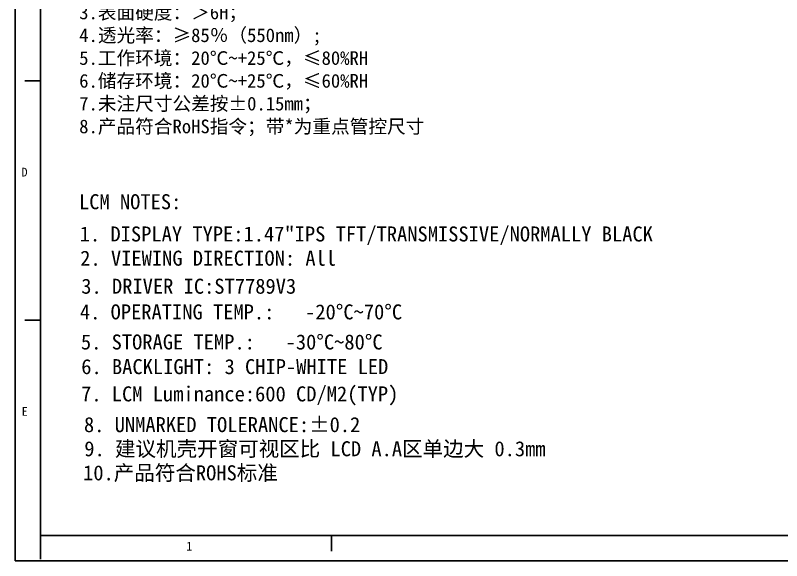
# Model space of a CAD drawing. Header units: inches. Extents: x 4290 to 4597, y -1782 to -1574.
# Drawn here: x 4289.8 to 4399, y -1781.8 to -1704 of the extents above; entities that cross this region are included whole.
import ezdxf

# ---------------------------------------------------------------- set-up
doc = ezdxf.new("R2010")
doc.units = ezdxf.units.IN
doc.header["$LTSCALE"] = 0.2
doc.header["$MEASUREMENT"] = 0
doc.layers.add('图框', color=7, linetype='Continuous')
doc.styles.add('宋体', font='')
doc.styles.get('宋体').set_extended_font_data('SimSun')

msp = doc.modelspace()

# ---------------------------------------------------------------- linework, layer by layer
at = {"color": 7, "linetype": 'Continuous'}
for p, q in [((4289.825, -1573.554), (4289.825, -1781.785)), ((4289.825, -1781.785), (4597.112, -1781.785))]:
    msp.add_line(p, q, dxfattribs=at)
at = {"linetype": 'Continuous'}
for p, q in [((4293.416, -1611.008), (4293.416, -1781.59)), ((4293.416, -1713.357), (4291.171, -1713.357)), ((4293.416, -1747.474), (4291.171, -1747.474)), ((4293.416, -1778.193), (4593.521, -1778.193)), ((4334.867, -1778.193), (4334.867, -1780.438))]:
    msp.add_line(p, q, dxfattribs=at)
at = {"color": 4, "linetype": 'Continuous'}
msp.add_line((4293.416, -1778.193), (4293.416, -1752.839), dxfattribs=at)

# ---------------------------------------------------------------- texts
at = {"color": 4, "linetype": 'Continuous', "style": '宋体'}
for s, p in [('D', (4290.715, -1727.007)), ('E', (4290.736, -1761.128)), ('1', (4314.18, -1780.348))]:
    msp.add_text(s, height=1.257, dxfattribs=at).set_placement(p)
at = {"color": 7, "attachment_point": 1, "style": '宋体'}
for s, insert, char_height, width in [('{\\fSimSun|b0|i0|c134|p54;TP 技术参数}：\\P1.IC型号 CST816D{\\C256;;\\P2.TP结构：OGS；1.6透明玻璃\\P}3.表面硬度：＞6H；\\P4.透光率：≥85％（550nm）;\\P5.工作环境：20℃~+25℃，≤80%RH\\P6.储存环境：20℃~+25℃，≤60%RH\\P7.未注尺寸公差按±0.15mm；\\P8.产品符合RoHS指令；带{\\C1;*}为重点管控尺寸', (4298.927, -1692.885), 1.95, 292.83621), ('3. DRIVER IC:ST7789V3', (4299.218, -1741.577), 2.14362, 57.68579)]:
    msp.add_mtext(s, dxfattribs=dict(at, insert=insert, char_height=char_height, width=width))
at = {"layer": '图框', "style": '宋体'}
for s, height, p in [('LCM NOTES:', 2.1436, (4298.892, -1731.673)), ('1. DISPLAY TYPE:1.47"IPS TFT/TRANSMISSIVE/NORMALLY BLACK', 2.14362, (4299.004, -1736.273)), ('2. VIEWING DIRECTION: All', 2.14362, (4299.069, -1739.724)), ('4. OPERATING TEMP.:   -20%%DC~70%%DC', 2.14362, (4299.025, -1747.381)), ('5. STORAGE TEMP.:   -30%%DC~80%%DC', 2.14362, (4299.169, -1751.671)), ('6. BACKLIGHT: 3 CHIP-WHITE LED', 2.14362, (4299.216, -1755.187)), ('7. LCM Luminance:600 CD/M2(TYP)', 2.14362, (4299.193, -1759.071)), ('8. UNMARKED TOLERANCE:%%P0.2', 2.14362, (4299.603, -1763.455))]:
    msp.add_text(s, height=height, dxfattribs=at).set_placement(p)
at = {"layer": '图框', "color": 1, "style": '宋体'}
msp.add_text('9. 建议机壳开窗可视区比 LCD A.A区单边大 0.3mm', height=2.14362, dxfattribs=at).set_placement((4299.651, -1766.897))
at = {"layer": '图框', "insert": (4299.476, -1768.185), "char_height": 2.14362, "width": 57.68579, "attachment_point": 1, "style": '宋体'}
msp.add_mtext('10.产品符合ROHS标准', dxfattribs=at)

doc.saveas('drawing.dxf')
